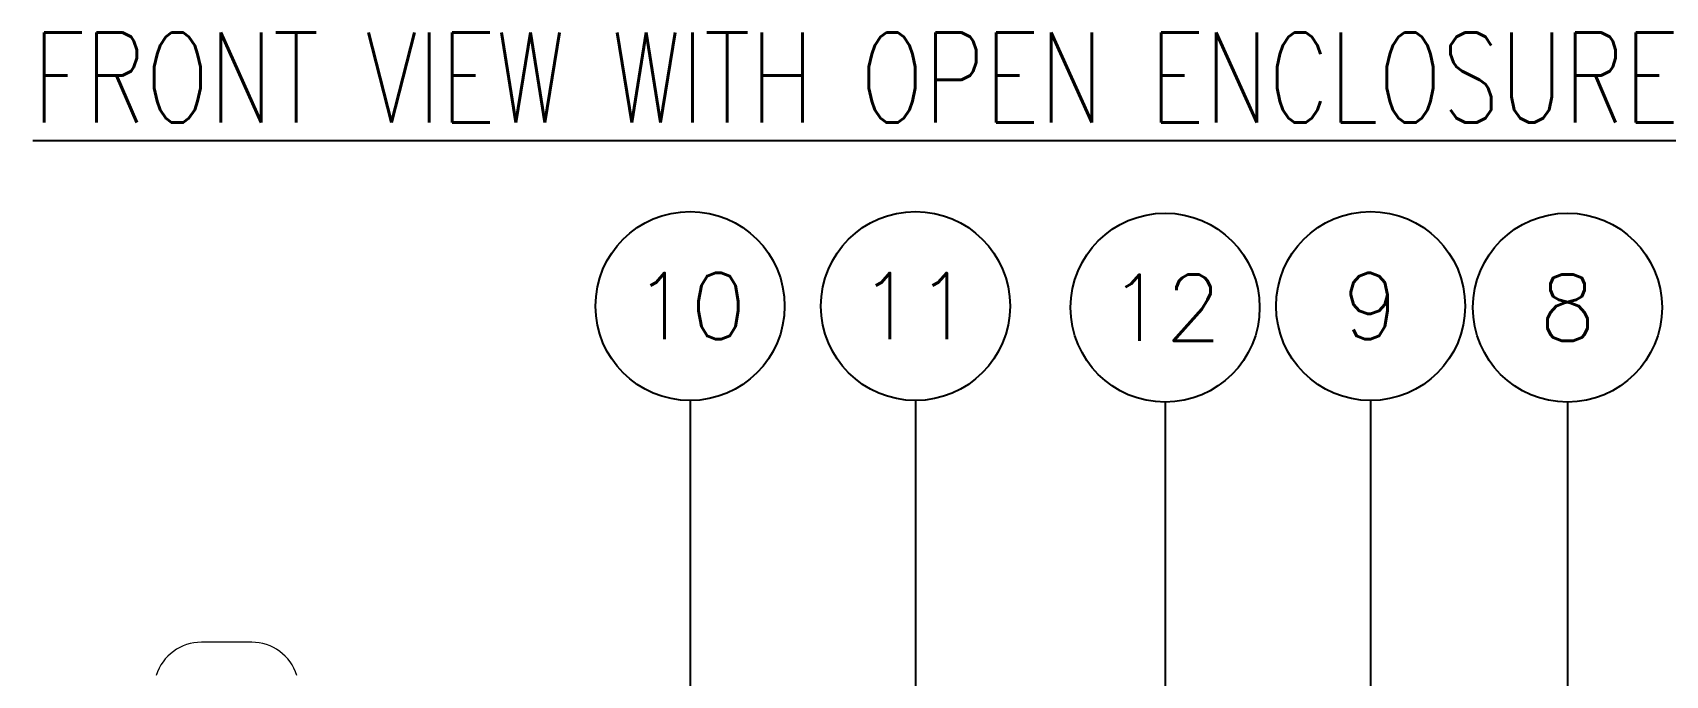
# Model space of a CAD drawing. Extents: x 4137 to 28680, y 2446 to 6814.
# Drawn here: x 10870.2 to 11043, y 5074.1 to 5142.1 of the extents above; entities that cross this region are included whole.
import ezdxf
from ezdxf.enums import TextEntityAlignment as Align

# ---------------------------------------------------------------- set-up
doc = ezdxf.new("R2010")
doc.units = 0
doc.header["$LTSCALE"] = 0.5
doc.layers.get('0').update_dxf_attribs({"linetype": 'CONTINUOUS'})
doc.layers.add('DIM', color=5, linetype='CONTINUOUS')
doc.styles.get("Standard").update_dxf_attribs({"font": 'simplex.shx'})

msp = doc.modelspace()

# ---------------------------------------------------------------- linework, layer by layer
at = {"color": 7, "linetype": 'Continuous', "lineweight": 15}
msp.add_line((10893.42, 5077.59), (10888.1, 5077.59), dxfattribs=at)
msp.add_line((10893.42, 5077.59), (10888.1, 5077.59), dxfattribs=at)
for centre, start, end in [((10888.1, 5072.59), 90, 162.646), ((10888.1, 5072.59), 90, 162.646), ((10893.42, 5072.59), 17.354, 90), ((10893.42, 5072.59), 17.354, 90)]:
    msp.add_arc(centre, 5, start, end, dxfattribs=at)
at = {"layer": 'DIM'}
for p, q in [((10939.8, 5103.17), (10939.8, 4958.59)), ((10939.8, 5103.17), (10939.8, 4958.59)), ((10963.65, 5103.17), (10963.65, 4922.92)), ((10963.65, 5103.17), (10963.65, 4922.92)), ((10990.06, 5103), (10990.06, 4910.78)), ((10990.06, 5103), (10990.06, 4910.78)), ((11011.8, 5103.17), (11011.8, 4997.22)), ((11011.8, 5103.17), (11011.8, 4997.22)), ((11032.63, 5103), (11032.63, 4979.91)), ((11032.63, 5103), (11032.63, 4979.91))]:
    msp.add_line(p, q, dxfattribs=at)
for centre in [(10939.8, 5113.17), (10939.8, 5113.17), (10963.65, 5113.17), (10963.65, 5113.17), (10990.06, 5113), (10990.06, 5113), (11011.8, 5113.17), (11011.8, 5113.17), (11032.63, 5113), (11032.63, 5113)]:
    msp.add_circle(centre, 10, dxfattribs=at)

# ---------------------------------------------------------------- texts
at = {"layer": 'DIM', "width": 0.75}
msp.add_text('%%UFRONT VIEW WITH OPEN ENCLOSURE DOOR', height=9.525, dxfattribs=at).set_placement((10870.25, 5132.58))
msp.add_text('%%UFRONT VIEW WITH OPEN ENCLOSURE DOOR', height=9.525, dxfattribs=at).set_placement((10870.25, 5132.58))
at = {"layer": 'DIM'}
for s, p in [('10', (10939.8, 5113.17)), ('10', (10939.8, 5113.17)), ('11', (10963.65, 5113.17)), ('11', (10963.65, 5113.17)), ('12', (10990.06, 5113)), ('12', (10990.06, 5113)), ('9', (11011.8, 5113.17)), ('9', (11011.8, 5113.17)), ('8', (11032.63, 5113)), ('8', (11032.63, 5113))]:
    msp.add_text(s, height=7, dxfattribs=at).set_placement(p, align=Align.MIDDLE)

doc.saveas('drawing.dxf')
